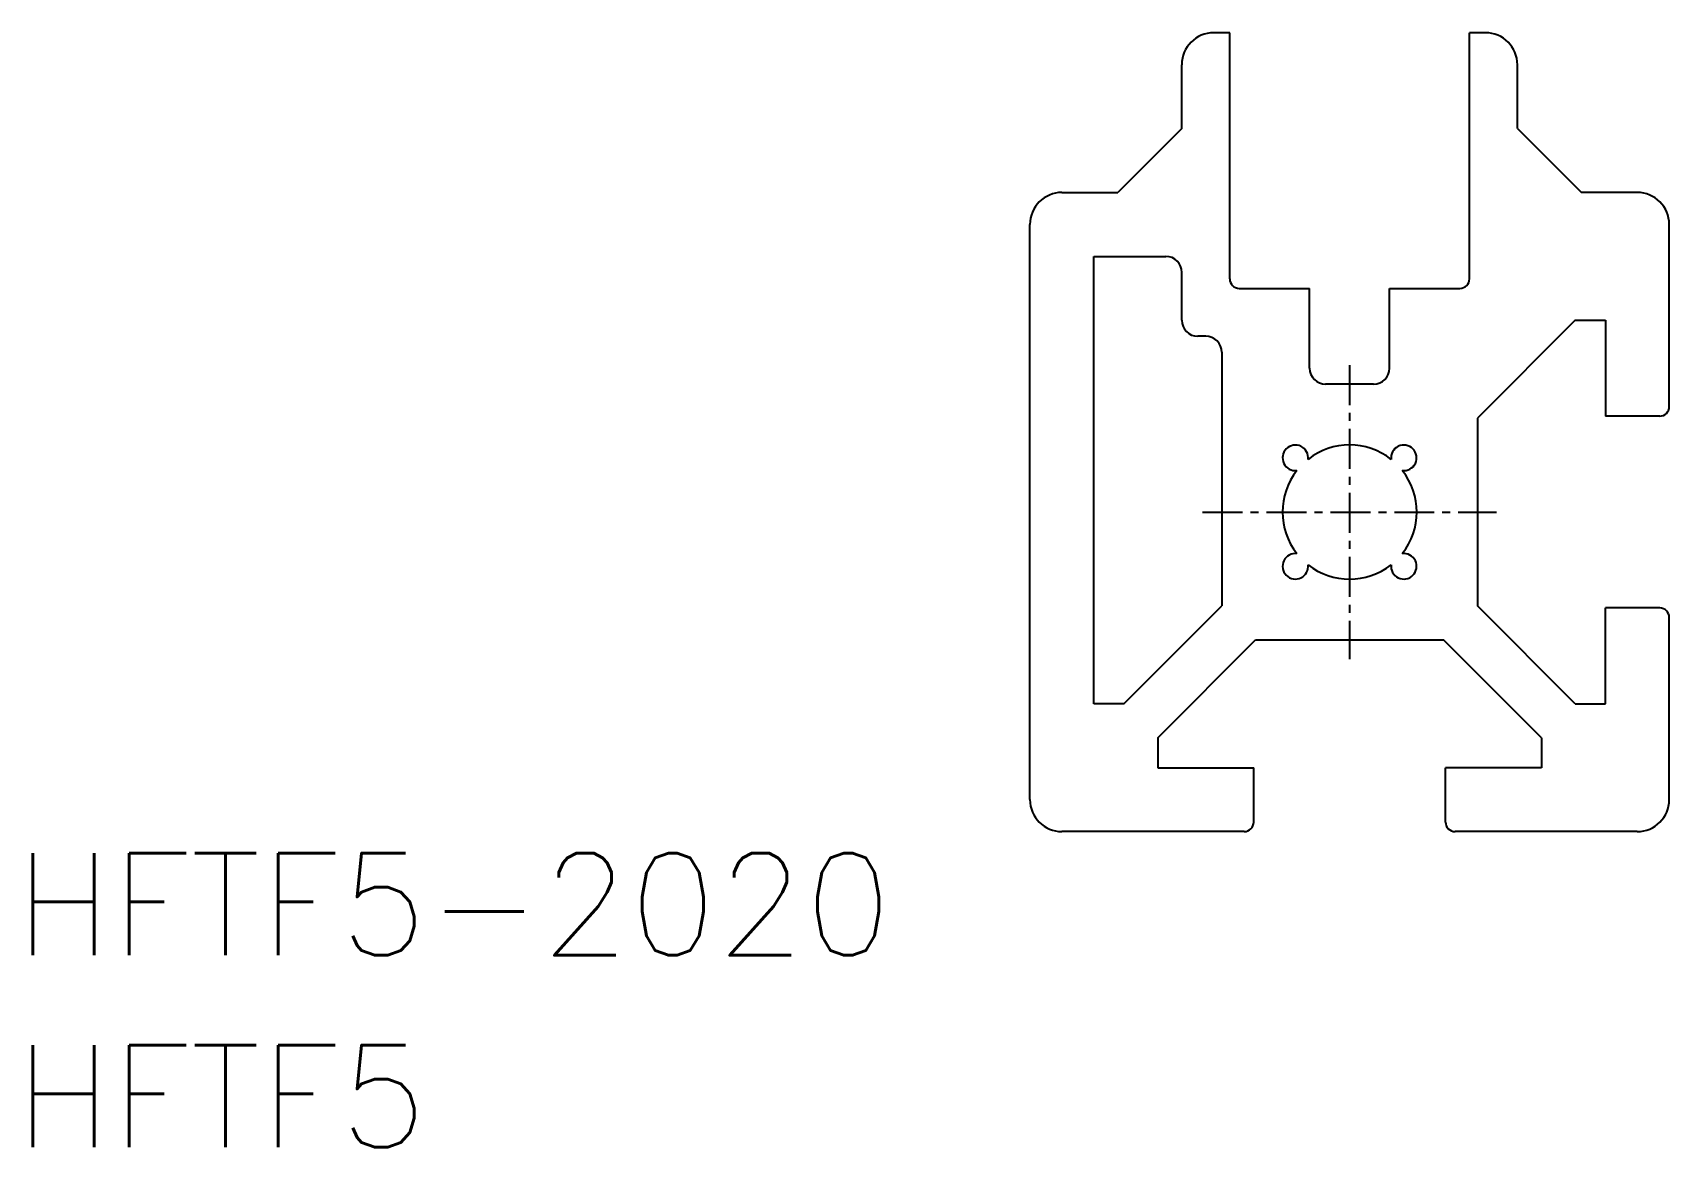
# Model space of a CAD drawing. Extents: x -41.2 to 10, y -19.9 to 15.
import ezdxf

# ---------------------------------------------------------------- set-up
doc = ezdxf.new("R2010")
doc.units = 0
doc.linetypes.add('CENTER', pattern=[2, 1.25, -0.25, 0.25, -0.25])
doc.layers.get('0').update_dxf_attribs({"linetype": 'CONTINUOUS'})
doc.layers.add('CENTER', color=1, linetype='CENTER')
doc.styles.get("Standard").update_dxf_attribs({"font": 'txt.shx', "bigfont": 'bigfont.shx'})

msp = doc.modelspace()

# ---------------------------------------------------------------- linework, layer by layer
at = {"color": 7, "linetype": 'CONTINUOUS'}
for p, q in [((-3.75, 15), (-4.25, 15)), ((-3.75, 7.3), (-3.75, 15)), ((3.75, 7.3), (3.75, 15)), ((4.25, 15), (3.75, 15)), ((-5.25, 12), (-5.25, 14)), ((5.25, 12), (5.25, 14)), ((-5.25, 12), (-7.25, 10)), ((5.25, 12), (7.25, 10)), ((-9, 10), (-7.25, 10)), ((9, 10), (7.25, 10)), ((-10, -9), (-10, 9)), ((10, 3.3), (10, 9)), ((-8, -6), (-8, 8)), ((-8, 8), (-5.75, 8)), ((-5.25, 6), (-5.25, 7.5)), ((-3.45, 7), (-1.25, 7)), ((-1.25, 4.5), (-1.25, 7)), ((1.25, 7), (3.45, 7)), ((1.25, 4.5), (1.25, 7)), ((7.061, 6), (4, 2.939)), ((7.061, 6), (8, 6)), ((8, 6), (8, 3)), ((-4.5, 5.5), (-4.75, 5.5)), ((-4, 5), (-4, -2.939)), ((0.75, 4), (-0.75, 4)), ((4, 2.939), (4, -2.939)), ((9.7, 3), (8, 3)), ((-7.061, -6), (-4, -2.939)), ((7.061, -6), (4, -2.939)), ((8, -6), (8, -3)), ((9.7, -3), (8, -3)), ((10, -9), (10, -3.3)), ((-6, -7.061), (-2.939, -4)), ((-2.939, -4), (2.939, -4)), ((6, -7.061), (2.939, -4)), ((-7.061, -6), (-8, -6)), ((7.061, -6), (8, -6)), ((-6, -7.061), (-6, -8)), ((6, -7.061), (6, -8)), ((-6, -8), (-3, -8)), ((-3, -9.7), (-3, -8)), ((6, -8), (3, -8)), ((3, -9.7), (3, -8)), ((-3.3, -10), (-9, -10)), ((9, -10), (3.3, -10))]:
    msp.add_line(p, q, dxfattribs=at)
for centre, radius, start, end in [((-4.25, 14), 1, 90, 180), ((4.25, 14), 1, 360, 90), ((-9, 9), 1, 90, 180), ((9, 9), 1, 360, 90), ((-5.75, 7.5), 0.5, 0, 90), ((-3.45, 7.3), 0.3, 180, 270), ((3.45, 7.3), 0.3, 270, 0), ((-4.75, 6), 0.5, 180, 270), ((-4.5, 5), 0.5, 0, 90), ((-0.75, 4.5), 0.5, 180, 270), ((0.75, 4.5), 0.5, 270, 0), ((9.7, 3.3), 0.3, 270, 0), ((-1.697, 1.697), 0.4, 353.1442, 276.8558), ((0, 0), 2.1, 51.7563, 128.2437), ((1.697, 1.697), 0.4, 263.1442, 186.8558), ((0, 0), 2.1, 141.7563, 218.2437), ((0, 0), 2.1, 321.7563, 38.2437), ((-1.697, -1.697), 0.4, 83.1442, 6.8558), ((1.697, -1.697), 0.4, 173.1442, 96.8558), ((0, 0), 2.1, 231.7563, 308.2437), ((9.7, -3.3), 0.3, 0, 90), ((-9, -9), 1, 180, 270), ((9, -9), 1, 270, 0), ((-3.3, -9.7), 0.3, 270, 0), ((3.3, -9.7), 0.3, 180, 270)]:
    msp.add_arc(centre, radius, start, end, dxfattribs=at)
at = {"layer": 'CENTER', "color": 1, "linetype": 'CENTER'}
for p, q in [((0, 4.6), (0, -4.6)), ((-4.6, 0), (4.6, 0))]:
    msp.add_line(p, q, dxfattribs=at)

# ---------------------------------------------------------------- texts
at = {"color": 7, "linetype": 'CONTINUOUS'}
for s, p in [('HFTF5-2020', (-41.745, -13.871)), ('HFTF5', (-41.745, -19.878))]:
    msp.add_text(s, height=3.2, dxfattribs=at).set_placement(p)

doc.saveas('drawing.dxf')
